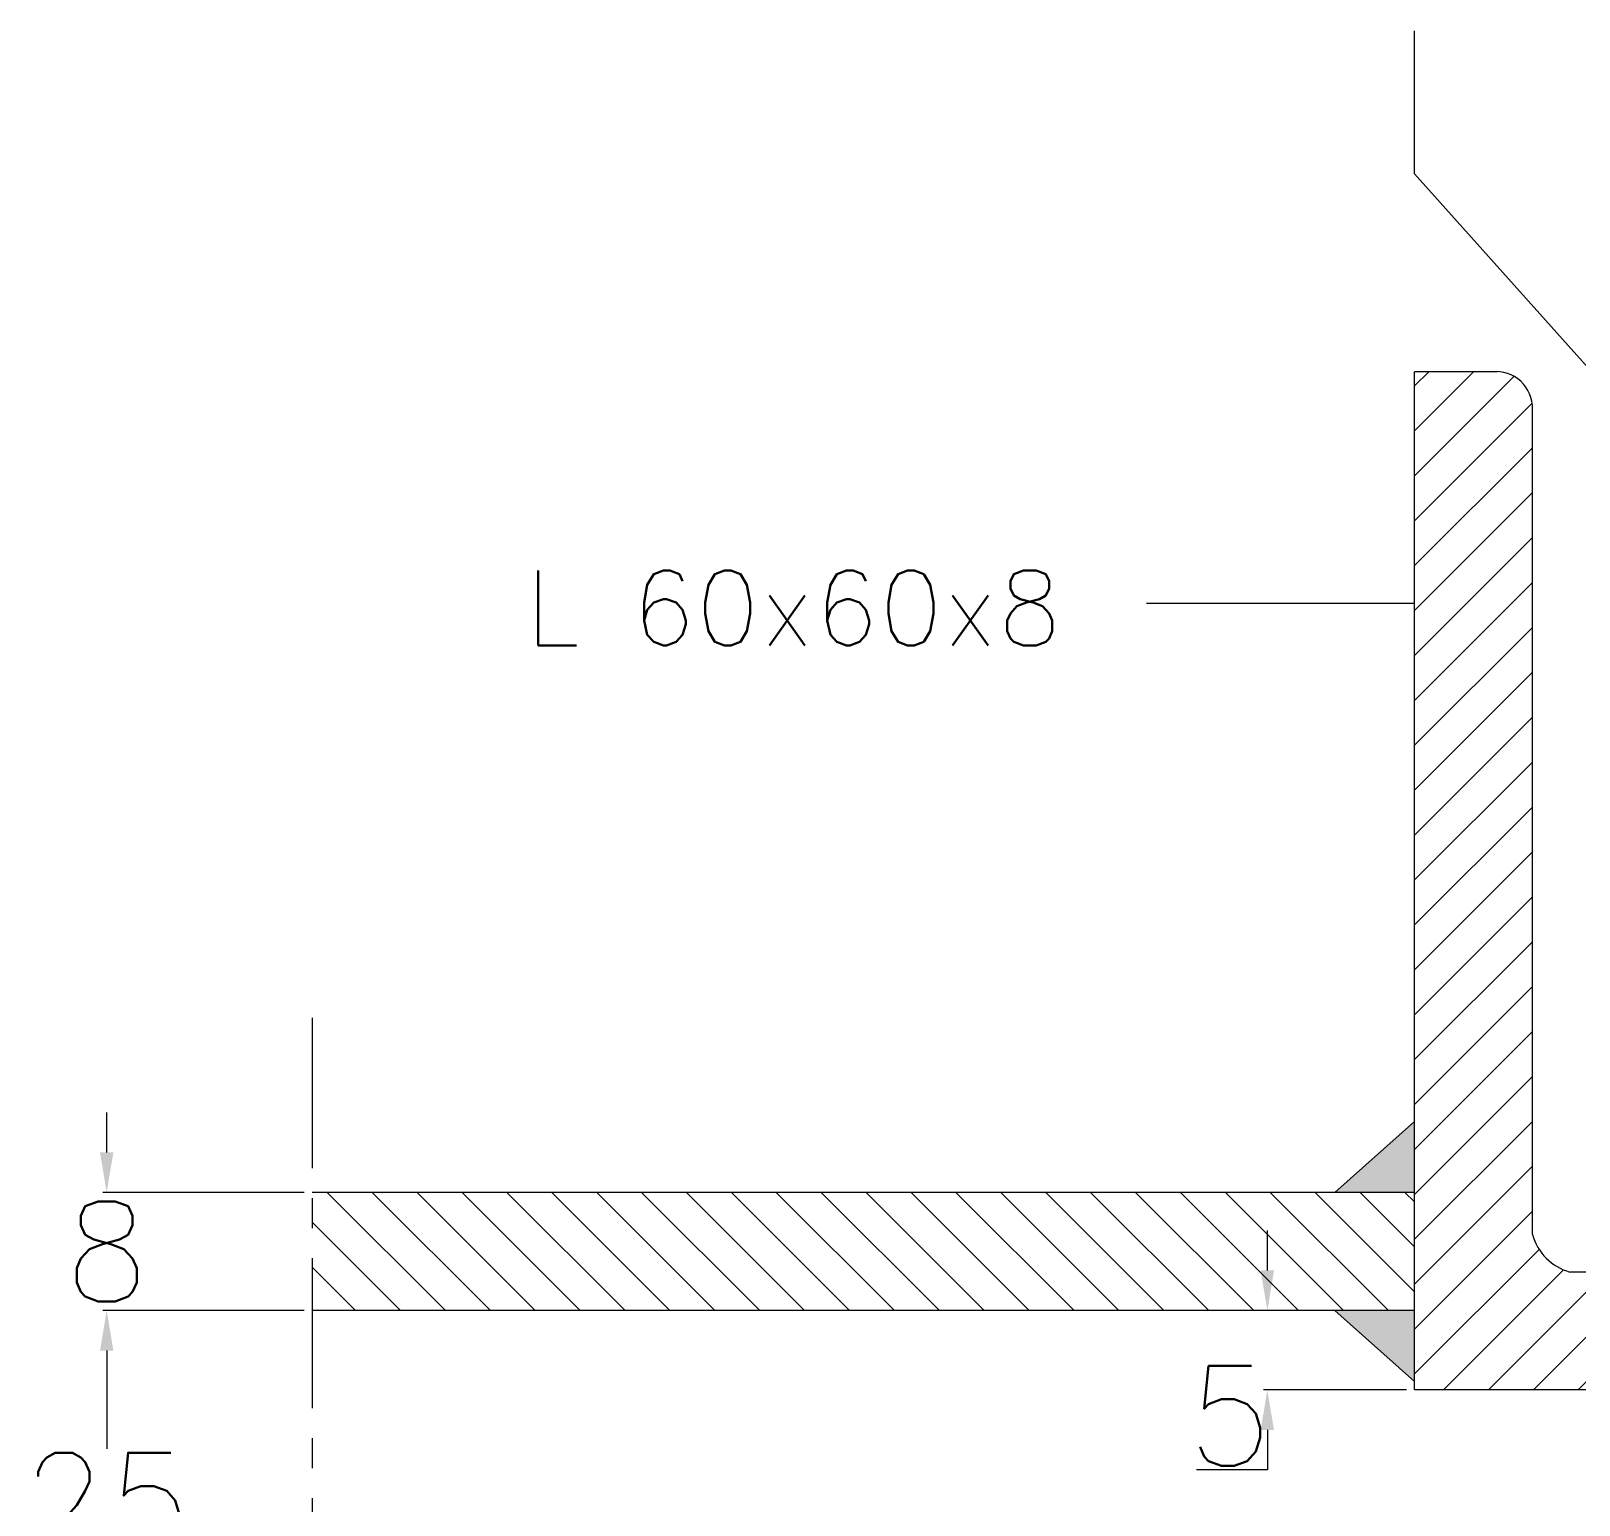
# Model space of a CAD drawing. Header units: metres. Extents: x 444 to 3227, y -3167 to -392.
# Drawn here: x 992.16 to 1030.86, y -2092.92 to -2056.07 of the extents above; entities that cross this region are included whole.
import ezdxf

# ---------------------------------------------------------------- set-up
doc = ezdxf.new("R2010")
doc.units = ezdxf.units.M
doc.linetypes.add('CENTERX2', pattern=[4, 2.5, -0.5, 0.5, -0.5])
doc.layers.get('DEFPOINTS').update_dxf_attribs({"linetype": 'CONTINUOUS'})
for name, color, linetype in [('BANGUNAN', 7, 'CONTINUOUS'), ('DIMENSI', 7, 'CONTINUOUS'), ('TEX', 7, 'CONTINUOUS')]:
    doc.layers.add(name, color=color, linetype=linetype)
doc.styles.get("Standard").update_dxf_attribs({"font": 'Simplex.shx', "height": 2.5})
doc.dimstyles.new('Skala 50', dxfattribs={"dimtxt": 0.2, "dimasz": 1, "dimexe": 0.1, "dimexo": 0.2, "dimgap": 0.1, "dimtad": 3, "dimtih": 1, "dimtoh": 1, "dimlfac": 0.5, "dimzin": 0, "dimdsep": 46, "dimtxsty": 'Standard', "dimcen": 0.05, "dimclrd": 8, "dimclre": 8, "dimclrt": 10, "dimadec": 0, "dimazin": 0, "dimtfac": 1, "dimtofl": 0, "dimtmove": 0, "dimatfit": 3, "dimfxl": 1, "dimtolj": 1, "dimtzin": 0, "dimarcsym": 0})

# ---------------------------------------------------------------- blocks, each defined once
blk = doc.blocks.new('*D342')
at = {"layer": 'DEFPOINTS', "color": 0}
for p in [(999.196, -2088.055), (994.055, -2097.668), (999.196, -2097.668)]:
    blk.add_point(p, dxfattribs=at)
at = {"layer": 'DIMENSI', "color": 8, "lineweight": -2}
for p, q in [((998.996, -2088.055), (993.955, -2088.055)), ((994.055, -2089.055), (994.055, -2091.511)), ((994.055, -2096.668), (994.055, -2094.211)), ((998.996, -2097.668), (993.955, -2097.668))]:
    blk.add_line(p, q, dxfattribs=at)
at = {"layer": 'DIMENSI', "color": 8}
for points in [[(993.888, -2089.055), (994.222, -2089.055), (994.055, -2088.055)], [(993.888, -2096.668), (994.222, -2096.668), (994.055, -2097.668)]]:
    blk.add_solid(points, dxfattribs=at)
at = {"layer": 'DIMENSI', "color": 10, "insert": (994.055, -2092.861), "char_height": 2.5, "attachment_point": 5}
blk.add_mtext('\\A1;25', dxfattribs=at)
blk = doc.blocks.new('*D344')
at = {"layer": 'DEFPOINTS', "color": 0}
for p in [(999.196, -2085.102), (994.055, -2088.055), (999.196, -2088.055)]:
    blk.add_point(p, dxfattribs=at)
at = {"layer": 'DIMENSI', "color": 8, "lineweight": -2}
for p, q in [((994.055, -2084.102), (994.055, -2083.102)), ((998.996, -2085.102), (993.955, -2085.102)), ((998.996, -2088.055), (993.955, -2088.055)), ((994.055, -2089.055), (994.055, -2090.055))]:
    blk.add_line(p, q, dxfattribs=at)
at = {"layer": 'DIMENSI', "color": 8}
for points in [[(993.888, -2084.102), (994.222, -2084.102), (994.055, -2085.102)], [(993.888, -2089.055), (994.222, -2089.055), (994.055, -2088.055)]]:
    blk.add_solid(points, dxfattribs=at)
at = {"layer": 'DIMENSI', "color": 10, "insert": (994.055, -2086.578), "char_height": 2.5, "attachment_point": 5}
blk.add_mtext('\\A1;8', dxfattribs=at)
blk = doc.blocks.new('*D346')
at = {"layer": 'DEFPOINTS', "color": 0}
for p in [(1026.752, -2088.055), (1023.071, -2090.04), (1026.752, -2090.04)]:
    blk.add_point(p, dxfattribs=at)
at = {"layer": 'DIMENSI', "color": 8, "lineweight": -2}
for p, q in [((1023.071, -2087.055), (1023.071, -2086.055)), ((1026.552, -2088.055), (1022.971, -2088.055)), ((1026.552, -2090.04), (1022.971, -2090.04)), ((1023.071, -2091.04), (1023.071, -2092.04)), ((1023.071, -2092.04), (1021.304, -2092.04))]:
    blk.add_line(p, q, dxfattribs=at)
at = {"layer": 'DIMENSI', "color": 8}
for points in [[(1022.904, -2087.055), (1023.238, -2087.055), (1023.071, -2088.055)], [(1022.904, -2091.04), (1023.238, -2091.04), (1023.071, -2090.04)]]:
    blk.add_solid(points, dxfattribs=at)
at = {"layer": 'DIMENSI', "color": 10, "insert": (1022.138, -2090.69), "char_height": 2.5, "attachment_point": 5}
blk.add_mtext('\\A1;5', dxfattribs=at)

msp = doc.modelspace()

# ---------------------------------------------------------------- hatches: boundary and pattern name
at = {"layer": 'BANGUNAN'}
h = msp.add_hatch(dxfattribs=at)
h.set_pattern_fill('ANSI31', color=1, scale=0.25, style=0)
h.set_pattern_definition([(45, (-579.126, 643.0665), (-0.561266, 0.561266), [])])
h.paths.add_polyline_path([(1054.07311, -2090.0397), (1054.07311, -2088.0311, 0.32751517), (1053.13561, -2087.0936), (1030.63561, -2087.0936, -0.26192273), (1029.69811, -2086.1561), (1029.69811, -2065.46245, 0.36706335), (1028.90872, -2064.5936), (1026.75201, -2064.5936), (1026.75201, -2090.0397)])
h = msp.add_hatch(dxfattribs=at)
h.set_pattern_fill('ANSI31', color=1, scale=0.25, angle=90, style=0)
h.set_pattern_definition([(135, (-579.126, 643.0665), (-0.561266, -0.561266), [])])
h.paths.add_polyline_path([(1026.75201, -2088.05503), (1026.75201, -2085.10183), (999.1958, -2085.10183), (999.1958, -2088.05503)])
h.paths.add_polyline_path([(1026.75201, -2100.62072), (1026.75201, -2097.66752), (999.1958, -2097.66752), (999.1958, -2100.62072)])
at = {"layer": 'DIMENSI'}
h = msp.add_hatch(color=2, dxfattribs=at)
h.paths.add_polyline_path([(1026.75201, -2083.32767), (1024.7568, -2085.10183), (1026.75201, -2085.10183)])
h.paths.add_polyline_path([(1026.75201, -2088.05503), (1024.7568, -2088.05503), (1026.75201, -2089.8292)])

# ---------------------------------------------------------------- linework, layer by layer
at = {"layer": 'BANGUNAN', "color": 2}
for p, q in [((1026.75201, -2090.0397), (1026.75201, -2064.5936)), ((1029.69811, -2086.1561), (1029.69811, -2065.46955))]:
    msp.add_line(p, q, dxfattribs=at)
at = {"layer": 'BANGUNAN', "color": 2, "linetype": 'ByBlock', "ltscale": 0.5}
for p, q in [((1028.82216, -2064.5936), (1026.75201, -2064.5936)), ((1053.13561, -2087.0936), (1030.63561, -2087.0936)), ((1054.07311, -2090.0397), (1026.75201, -2090.0397))]:
    msp.add_line(p, q, dxfattribs=at)
at = {"layer": 'BANGUNAN', "color": 2, "linetype": 'CENTERX2', "ltscale": 1.5}
msp.add_line((999.1958, -2080.74317), (999.1958, -2106.7217), dxfattribs=at)
at = {"layer": 'BANGUNAN', "color": 2}
for centre, radius, start, end in [((1028.79139, -2065.49323), 0.90725, 358.056138, 96.453229), ((1031.0003, -2085.79141), 1.35229, 195.645287, 254.354713)]:
    msp.add_arc(centre, radius, start, end, dxfattribs=at)
at = {"layer": 'DIMENSI', "color": 2}
for p, q in [((1026.75201, -2059.64365), (1026.75201, -2056.07237)), ((1031.0913, -2064.49649), (1026.75201, -2059.64365)), ((1020.04821, -2070.37065), (1026.75201, -2070.37065)), ((1024.7568, -2085.10183), (1026.75201, -2083.32767)), ((1026.75201, -2085.10183), (999.1958, -2085.10183)), ((1026.75201, -2088.05503), (999.1958, -2088.05503)), ((1024.7568, -2088.05503), (1026.75201, -2089.8292))]:
    msp.add_line(p, q, dxfattribs=at)

# ---------------------------------------------------------------- texts
at = {"layer": 'TEX', "color": 2}
msp.add_text('L 60x60x8', height=1.875, dxfattribs=at).set_placement((1004.51671, -2071.43263))

# ---------------------------------------------------------------- dimensions: what is measured, and where the dimension line sits
at = {"layer": 'DIMENSI', "color": 2}
for base, p1, p2, text, picture, middle in [((994.05484, -2088.05503), (999.1958, -2085.10183), (999.1958, -2088.05503), '8', '*D344', (994.05484, -2086.57843)), ((994.05484, -2097.66752), (999.1958, -2088.05503), (999.1958, -2097.66752), '25', '*D342', (994.05484, -2092.86128))]:
    dim = msp.add_linear_dim(base=base, p1=p1, p2=p2, angle=90, text=text, dimstyle='Skala 50', override={"dimtad": 0}, dxfattribs=at)
    dim.commit()
    dim.dimension.update_dxf_attribs({"geometry": picture, "text_midpoint": middle})
dim = msp.add_linear_dim(base=(1023.07111, -2090.0397), p1=(1026.75201, -2088.05503), p2=(1026.75201, -2090.0397), angle=90, text='5', dimstyle='Skala 50', dxfattribs=at)
dim.commit()
dim.dimension.update_dxf_attribs({"geometry": '*D346', "text_midpoint": (1022.13777, -2090.6897)})

doc.saveas('drawing.dxf')
